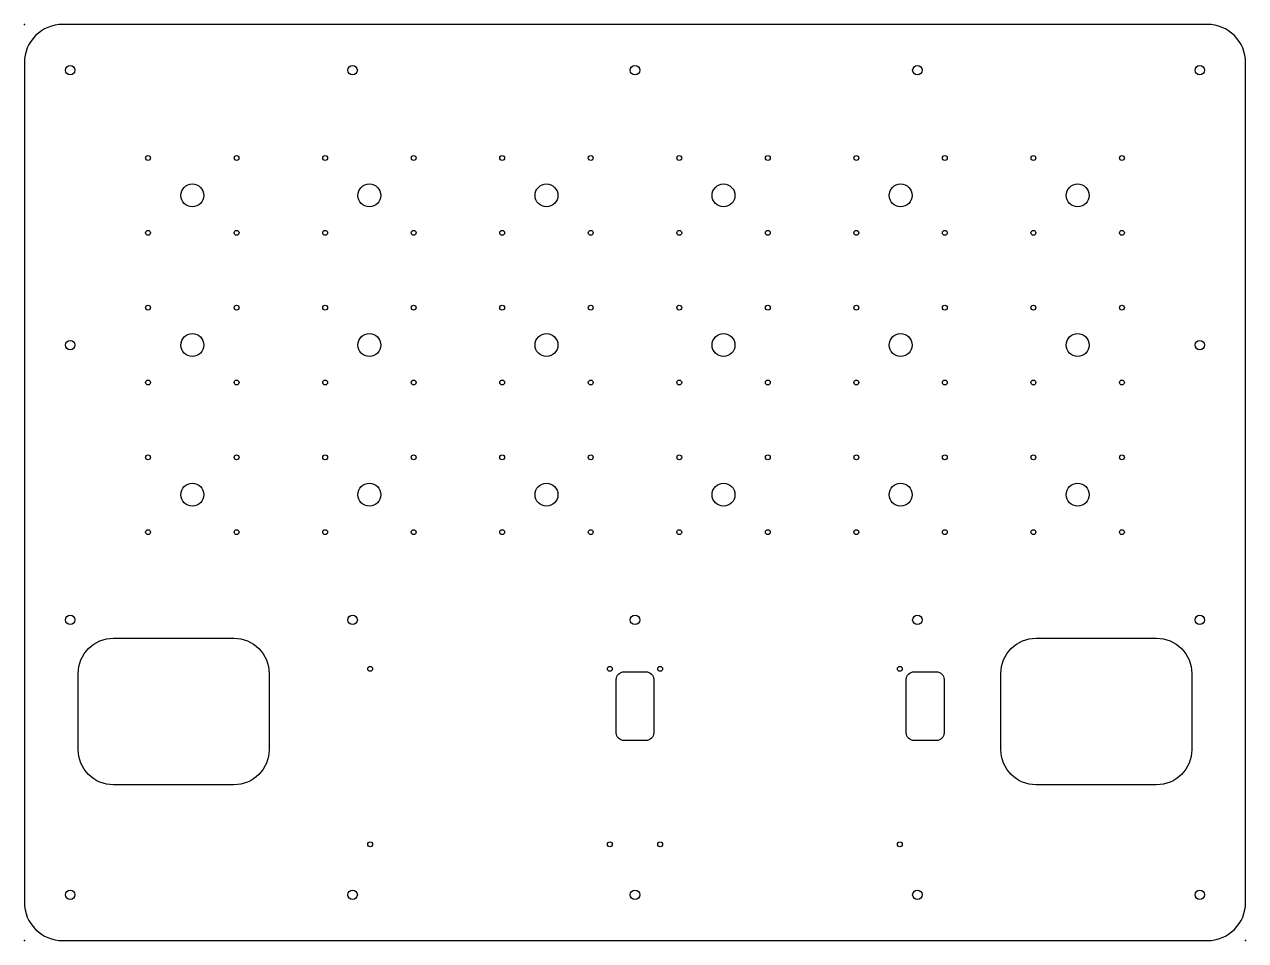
# Model space of a CAD drawing. Header units: millimetres. Extents: x 0 to 800, y 0 to 600.
import ezdxf

# ---------------------------------------------------------------- set-up
doc = ezdxf.new("R2010")
doc.units = ezdxf.units.MM
doc.layers.get('0').update_dxf_attribs({"linetype": 'CONTINUOUS'})

msp = doc.modelspace()

# ---------------------------------------------------------------- linework, layer by layer
msp.add_line((392.75, 176), (407.25, 176))
for points in [[(800, 25), (800, 575, 0.414214), (775, 600), (25, 600, 0.414214), (0, 575), (0, 25, 0.414214), (25, 0), (775, 0, 0.414214)], [(160.25, 175), (160.25, 125, -0.414214), (137.25, 102), (58.25, 102, -0.414214), (35.25, 125), (35.25, 175, -0.414214), (58.25, 198), (137.25, 198, -0.414214)], [(764.75, 175), (764.75, 125, -0.414214), (741.75, 102), (662.75, 102, -0.414214), (639.75, 125), (639.75, 175, -0.414214), (662.75, 198), (741.75, 198, -0.414214)], [(412.25, 171), (412.25, 136, -0.414214), (407.25, 131), (392.75, 131, -0.414214), (387.75, 136), (387.75, 171, -0.414214), (392.75, 176), (407.25, 176, -0.414214)], [(582.75, 176), (597.5, 176, -0.414214), (602.5, 171), (602.5, 135.99, -0.414214), (597.5, 130.99), (582.75, 130.99, -0.414214), (577.75, 135.99), (577.75, 170.99, -0.414501)]]:
    msp.add_lwpolyline(points, format="xyb", close=True)
for centre, radius in [((30, 570), 3.1), ((215, 570), 3.1), ((400, 570), 3.1), ((585, 570), 3.1), ((770, 570), 3.1), ((81, 512.5), 1.6), ((139, 512.5), 1.6), ((197, 512.5), 1.6), ((255, 512.5), 1.6), ((313, 512.5), 1.6), ((371, 512.5), 1.6), ((429, 512.5), 1.6), ((487, 512.5), 1.6), ((545, 512.5), 1.6), ((603, 512.5), 1.6), ((661, 512.5), 1.6), ((719, 512.5), 1.6), ((110, 488), 7.5), ((226, 488), 7.5), ((342, 488), 7.5), ((458, 488), 7.5), ((574, 488), 7.5), ((690, 488), 7.5), ((81, 463.5), 1.6), ((139, 463.5), 1.6), ((197, 463.5), 1.6), ((255, 463.5), 1.6), ((313, 463.5), 1.6), ((371, 463.5), 1.6), ((429, 463.5), 1.6), ((487, 463.5), 1.6), ((545, 463.5), 1.6), ((603, 463.5), 1.6), ((661, 463.5), 1.6), ((719, 463.5), 1.6), ((81, 414.5), 1.6), ((139, 414.5), 1.6), ((197, 414.5), 1.6), ((255, 414.5), 1.6), ((313, 414.5), 1.6), ((371, 414.5), 1.6), ((429, 414.5), 1.6), ((487, 414.5), 1.6), ((545, 414.5), 1.6), ((603, 414.5), 1.6), ((661, 414.5), 1.6), ((719, 414.5), 1.6), ((30, 390), 3.1), ((110, 390), 7.5), ((226, 390), 7.5), ((342, 390), 7.5), ((458, 390), 7.5), ((574, 390), 7.5), ((690, 390), 7.5), ((770, 390), 3.1), ((81, 365.5), 1.6), ((139, 365.5), 1.6), ((197, 365.5), 1.6), ((255, 365.5), 1.6), ((313, 365.5), 1.6), ((371, 365.5), 1.6), ((429, 365.5), 1.6), ((487, 365.5), 1.6), ((545, 365.5), 1.6), ((603, 365.5), 1.6), ((661, 365.5), 1.6), ((719, 365.5), 1.6), ((81, 316.5), 1.6), ((139, 316.5), 1.6), ((197, 316.5), 1.6), ((255, 316.5), 1.6), ((313, 316.5), 1.6), ((371, 316.5), 1.6), ((429, 316.5), 1.6), ((487, 316.5), 1.6), ((545, 316.5), 1.6), ((603, 316.5), 1.6), ((661, 316.5), 1.6), ((719, 316.5), 1.6), ((110, 292), 7.5), ((226, 292), 7.5), ((342, 292), 7.5), ((458, 292), 7.5), ((574, 292), 7.5), ((690, 292), 7.5), ((81, 267.5), 1.6), ((139, 267.5), 1.6), ((197, 267.5), 1.6), ((255, 267.5), 1.6), ((313, 267.5), 1.6), ((371, 267.5), 1.6), ((429, 267.5), 1.6), ((487, 267.5), 1.6), ((545, 267.5), 1.6), ((603, 267.5), 1.6), ((661, 267.5), 1.6), ((719, 267.5), 1.6), ((30, 210), 3.1), ((215, 210), 3.1), ((400, 210), 3.1), ((585, 210), 3.1), ((770, 210), 3.1), ((226.5, 178), 1.6), ((383.5, 178), 1.6), ((416.5, 178), 1.6), ((573.5, 178), 1.6), ((226.5, 63), 1.6), ((383.5, 63), 1.6), ((416.5, 63), 1.6), ((573.5, 63), 1.6), ((30, 30), 3.1), ((215, 30), 3.1), ((400, 30), 3.1), ((585, 30), 3.1), ((770, 30), 3.1)]:
    msp.add_circle(centre, radius)
for p in [(0, 600), (0, 0), (0, 0), (0, 0), (800, 0)]:
    msp.add_point(p)

doc.saveas('drawing.dxf')
